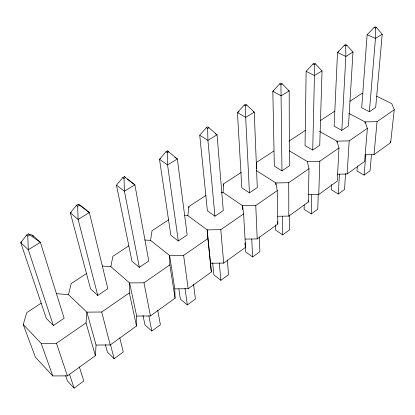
<?xml version="1.0" encoding="UTF-8"?>
<svg xmlns="http://www.w3.org/2000/svg" width="415" height="415" viewBox="0 0 415 415"><rect width="100%" height="100%" fill="white"/><g stroke="black" fill="none" stroke-linecap="round" stroke-linejoin="round"><path stroke-width="0.62" d="M256.263 168.661L256.351 162.462L273.895 150.987M304.185 204.886L304.122 209.362L311.24 213.938L317.765 209.144L318.222 194.412M306.13 71.333L305.051 145.608L312.723 150.048L319.737 145.302L322.035 70.913L315.467 63.91L314.181 63.277L313.014 63.977L306.13 71.333L314.451 75.53L322.035 70.913M56.409 293.685L68.47 294.629L86.88 312.137L96.073 345.036L110.245 344.953L136.483 326.024L136.654 316.069L129.605 282.926L110.815 266.643L102.142 266.015M277.697 216.262L288.835 216.085L308.345 202.012L308.993 168.698L307.271 161.466L289.234 150.764M311.24 213.938L311.686 194.713M312.723 150.048L314.451 75.53L314.3 64.61L315.467 63.91M136.483 326.024L129.335 292.912L129.605 282.926L144 282.776L169.865 264.889L169.626 255.562L150.541 240.384L144.809 240M307.966 194.677L318.762 194.49L319.809 161.217L338.982 147.968L336.985 141.152L319.524 131.431M331.45 184.597L331.217 189.702L338.344 194.028L344.554 189.468L345.534 173.501M336.923 142.423L336.985 141.152L349.212 140.893L367.358 128.349L365.122 121.917L348.787 113.352M338.982 147.968L337.239 181.158L318.762 194.49M338.344 194.028L339.423 174.212M341.815 130.367L345.84 56.424L345.721 45.806L346.826 45.142L352.994 52.067L348.46 125.87L341.815 130.367L334.132 126.186L337.509 52.498L344.434 45.209L345.534 44.55L346.826 45.142M256.242 170.518L275.84 182.953L277.256 190.641L255.765 205.503L242.542 205.716L223.057 192.451L223.576 183.897L241.208 172.365M337.198 174.217L347.116 174.035L349.212 140.893M41.246 303.137L26.716 312.64L23.24 324.525L35.4 357.18L52.788 375.933L67.386 375.881L95.377 355.681L96.073 345.036M357.382 165.912L357.004 170.996L364.131 175.089L370.04 170.752L371.461 154.842M367.135 34.715L361.704 107.776L369.386 111.713L375.689 107.449L382.215 34.279L376.41 27.432L375.124 26.882L374.081 27.504L367.135 34.715L375.461 38.393L382.215 34.279M95.377 355.681L86.035 322.849L86.88 312.137L101.711 312.013L129.335 292.912M365.024 123.208L365.122 121.917L377.048 121.647L394.25 109.757L391.807 103.672L376.742 96.223M367.358 128.349L364.64 161.388L347.116 174.035M364.131 175.089L365.823 154.707M369.386 111.713L375.461 38.393L375.368 28.059L376.41 27.432M365.07 154.805L374.014 154.624L377.048 121.647M242.542 205.716L243.61 213.901L220.79 229.682L207.199 229.879L187.886 215.696L188.867 206.597L206.12 195.315M374.014 154.624L390.66 142.615L394.25 109.757M150.541 240.384L152.04 230.683L168.594 219.851M110.815 266.643L112.89 256.283L128.863 245.836M68.47 294.629L71.204 283.544L86.683 273.423M26.612 235.035L20.75 242.635L46.309 318.372L53.374 325.51L64.133 318.227L40.39 242.36L32.795 235.404L28.479 233.92L26.612 235.035L27.774 236.114L28.287 249.731L53.374 325.51M76.459 205.264L70.337 212.869L90.537 288.84L97.774 295.47L107.833 288.664L89.339 212.563L81.532 206.146L78.196 204.227L76.459 205.264L77.662 206.255L78.098 219.405L97.774 295.47M116.475 185.173L122.809 177.579L124.427 176.614L134.88 184.841L148.762 260.973L139.331 267.353L131.96 261.18L116.475 185.173L124.412 191.216L139.331 267.353M166.01 151.776L159.505 159.344L170.84 235.222L178.31 240.985L187.17 234.989L177.35 158.987L167.52 150.873L166.01 151.776L167.261 152.627L167.577 164.937L178.31 240.985M199.74 135.197L206.38 127.664L207.791 126.824L217.055 134.818L223.28 210.561L214.944 216.199L207.391 210.815L199.74 135.197L207.915 140.384L214.944 216.199M244.181 105.088L237.437 112.569L241.831 187.819L249.441 192.861L257.295 187.544L254.255 112.175L246.78 105.026L245.504 104.295L244.181 105.088L245.457 105.82L245.68 117.393L249.441 192.861M279.658 83.897L272.831 91.321L274.331 166.119L281.977 170.845L289.395 165.829L289.182 90.911L282.184 83.835L280.903 83.156L279.658 83.897L280.939 84.582L282.184 83.835M65.612 375.565L67.469 381.063L74.098 388.118L83.778 381.012L79.374 366.938M105.394 344.704L107.366 352.112L114.13 358.716L123.234 352.029L119.779 337.805M142.999 315.327L144.939 324.852L151.807 331.04L160.387 324.743L157.721 310.109M178.855 288.923L180.38 299.137L187.336 304.947L195.434 298.997L193.535 284.296M212.641 262.674L213.875 274.839L220.894 280.301L228.546 274.678L227.337 259.93M245.307 247.356L245.571 251.843L252.636 256.984L259.883 251.661L259.287 236.898M275.508 224.925L275.607 230.05L282.708 234.895L289.582 229.848L289.54 215.089M136.654 316.069L150.427 315.96L175.068 298.183L174.777 288.856L169.626 255.562L183.612 255.386L207.879 238.604L207.199 229.879L211.354 271.996L188.177 288.721L174.777 288.856M210.664 263.245L223.706 263.084L245.55 247.319L243.61 213.901M245.135 239.082L257.201 238.916L277.832 224.027L277.256 190.641M23.24 324.525L41.173 343.381L56.466 343.288L86.035 322.849M275.876 184.877L275.84 182.953L288.71 182.719L308.993 168.698M288.933 141.157L305.404 130.383M320.421 120.563L334.827 111.142M349.907 101.281L361.745 93.536L363.042 93.588M352.994 52.067L345.84 56.424L337.509 52.498L338.609 51.839M21.845 241.976L20.75 242.635L28.287 249.731L40.39 242.36L28.479 233.92M71.401 212.231L70.337 212.869L78.098 219.405L89.339 212.563L78.196 204.227M160.589 158.696L159.505 159.344L167.577 164.937L177.35 158.987L174.819 157.269M239.045 111.604L237.437 112.569L245.68 117.393L254.255 112.175L253.155 111.542M273.905 90.678L272.831 91.321L281.126 95.818L289.182 90.911L288.072 90.325M27.774 236.114L29.647 234.994M77.662 206.255L79.4 205.212M127.405 179.285L134.88 184.841L124.412 191.216L124.033 178.497L125.652 177.527M167.261 152.627L168.77 151.719M215.416 133.796L217.055 134.818L207.915 140.384L207.64 128.453L209.056 127.607M245.457 105.82L246.78 105.026M307.271 161.466L319.809 161.217M221.133 192.342L223.057 192.451M184.779 215.504L187.886 215.696M374.081 27.504L375.368 28.059M344.434 45.209L345.721 45.806M313.014 63.977L314.3 64.61M206.38 127.664L207.64 128.453M122.809 177.579L124.033 178.497M124.427 176.614L125.667 177.765M167.52 150.873L168.215 151.921M390.235 141.489L390.66 142.615M41.173 343.381L52.788 375.933M56.466 343.288L67.386 375.881M69.455 374.091L74.098 388.118M32.795 235.404L33.19 236.638M101.711 312.013L110.245 344.953M110.463 344.528L114.13 358.716M308.07 200.793L308.345 202.012M148.824 315.799L151.807 331.04M144 282.776L150.427 315.96M277.407 221.646L277.832 224.027M169.865 264.889L175.068 298.183M184.991 288.342L187.336 304.947M183.612 255.386L188.177 288.721M245.068 243.522L245.55 247.319M188.867 206.597L189.022 207.874M207.879 238.604L211.354 271.996M219.286 262.996L220.894 280.301M220.79 229.682L223.706 263.084M223.576 183.897L223.732 185.806M242.578 206.359L242.765 209.57M245.047 242.868L245.234 246.074M251.739 239.014L252.636 256.984M255.765 205.503L257.201 238.916M280.939 84.582L281.977 170.845M282.496 216.282L282.708 234.895M288.71 182.719L288.835 216.085"/></g></svg>
